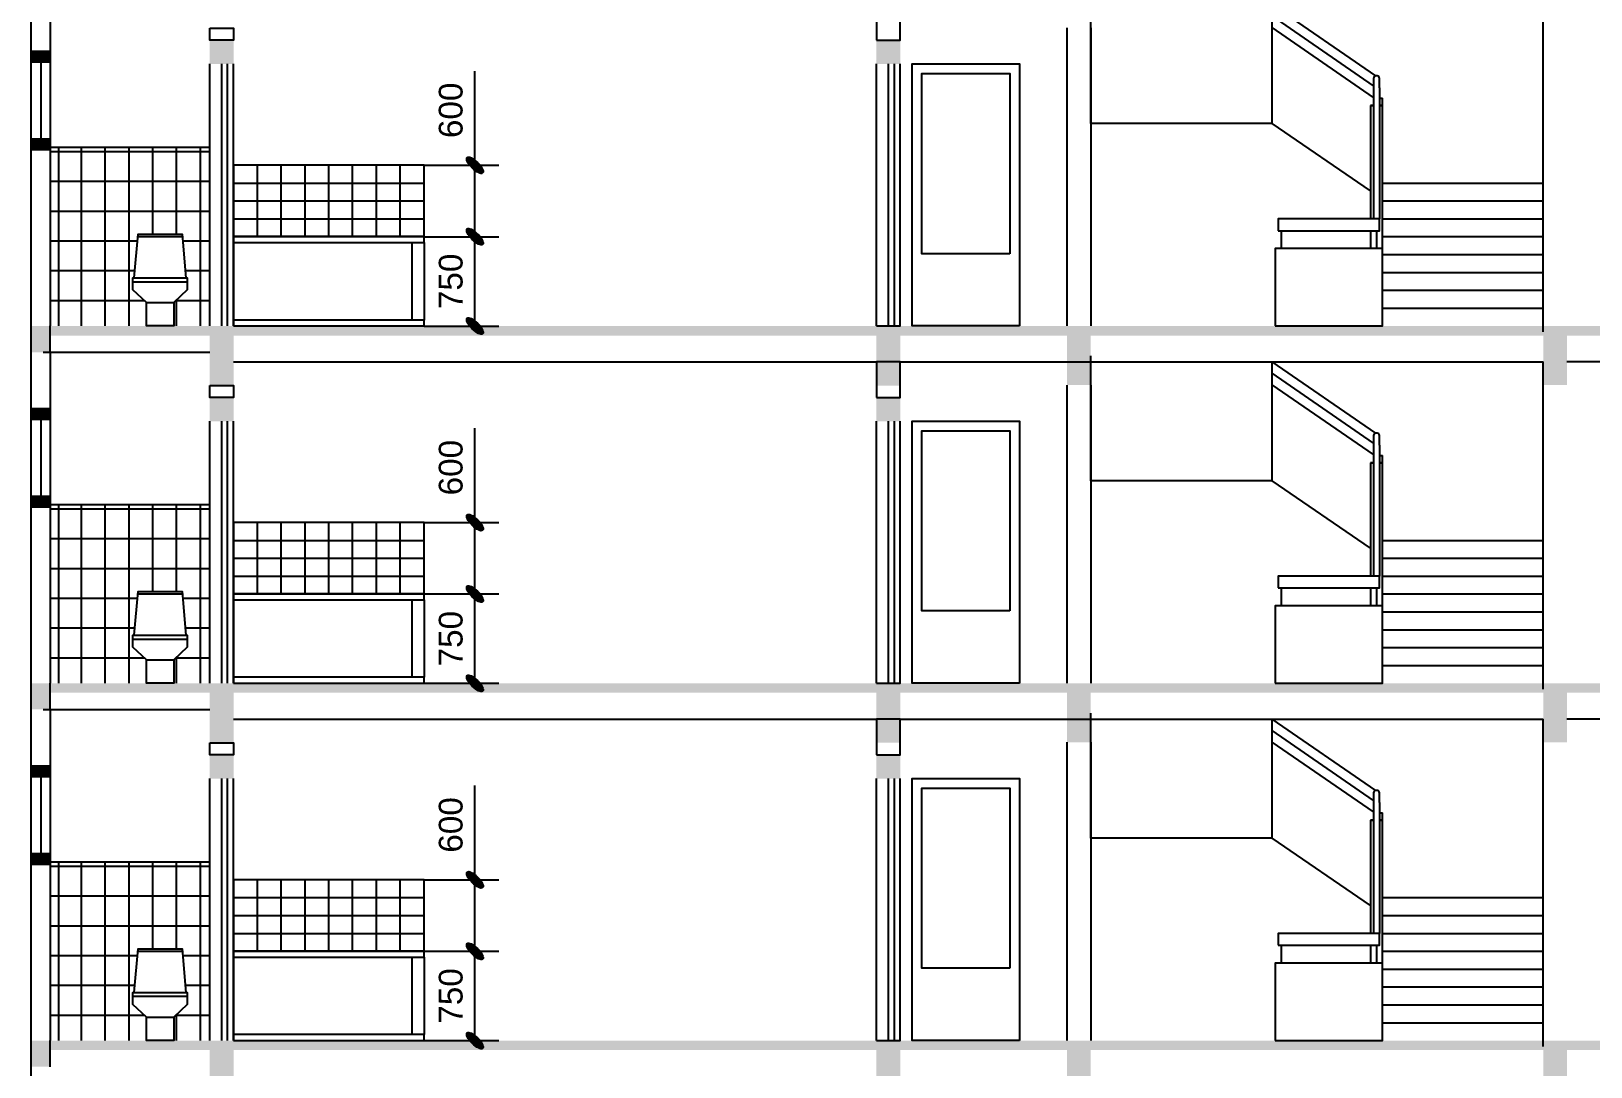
# Model space of a CAD drawing. Extents: x 5324 to 86020, y 1640 to 57560.
# Drawn here: x 35129 to 48229, y 28048 to 36743 of the extents above; entities that cross this region are included whole.
import ezdxf

# ---------------------------------------------------------------- set-up
doc = ezdxf.new("R2010")
doc.units = 0
doc.layers.get('0').update_dxf_attribs({"linetype": 'CONTINUOUS'})
doc.layers.get('DEFPOINTS').update_dxf_attribs({"linetype": 'CONTINUOUS'})
for name, color, linetype in [('BAO', 3, 'CONTINUOUS'), ('CUA', 4, 'CONTINUOUS'), ('DIM', 6, 'CONTINUOUS'), ('HATCH', 6, 'CONTINUOUS'), ('MAT_CAT', 5, 'CONTINUOUS'), ('mc1', 7, 'CONTINUOUS'), ('NET', 5, 'CONTINUOUS'), ('OPMEN', 6, 'CONTINUOUS'), ('TBI', 3, 'CONTINUOUS'), ('TUONG', 35, 'CONTINUOUS')]:
    doc.layers.add(name, color=color, linetype=linetype)
doc.styles.add('VNI-HELVE', font='VHELVEN.TTF')
doc.dimstyles.new('DIM100S', dxfattribs={"dimtxt": 200, "dimasz": 130, "dimexe": 200, "dimexo": 0, "dimgap": 100, "dimtad": 1, "dimdec": 0, "dimrnd": 50, "dimzin": 0, "dimdsep": 46, "dimtxsty": 'VNI-HELVE', "dimblk1": 'ARCHTICK', "dimblk2": 'ARCHTICK', "dimsah": 1, "dimcen": 0, "dimclrd": 6, "dimclre": 6, "dimclrt": 6, "dimadec": 0, "dimazin": 0, "dimtfac": 1, "dimtdec": 0, "dimtofl": 0, "dimtmove": 0, "dimatfit": 3, "dimfxl": 0, "dimtolj": 1, "dimtzin": 0, "dimarcsym": 0})

# ---------------------------------------------------------------- blocks, each defined once
blk = doc.blocks.new('_ArchTick')
h = blk.add_hatch(color=256)
edge = h.paths.add_edge_path()
edge.add_ellipse((0, 0), major_axis=(0.5, 0.5), ratio=0.348148, start_angle=0, end_angle=360)
blk.add_ellipse((0, 0), major_axis=(0.5, 0.5), ratio=0.348148)
blk = doc.blocks.new('*D117')
at = {"color": 6, "linetype": 'ByBlock'}
for p, q in [((38856, 29618), (38856, 30409)), ((38429, 29618), (39056, 29618)), ((38856, 29018), (38856, 29618)), ((38429, 29018), (39056, 29018))]:
    blk.add_line(p, q, dxfattribs=at)
at = {"layer": 'DEFPOINTS', "color": 0, "linetype": 'ByBlock'}
for p in [(38429, 29618), (38856, 29618), (38429, 29018)]:
    blk.add_point(p, dxfattribs=at)
at = {"color": 6, "linetype": 'ByBlock', "xscale": 130, "yscale": 130, "zscale": 130}
for p, rotation in [((38856, 29618), 90), ((38856, 29018), 270)]:
    blk.add_blockref('_ArchTick', p, dxfattribs=dict(at, rotation=rotation))
at = {"color": 6, "linetype": 'ByBlock', "insert": (38654, 30079), "char_height": 200, "attachment_point": 5, "rotation": 90, "style": 'VNI-HELVE'}
blk.add_mtext('\\A1;600', dxfattribs=at)
blk = doc.blocks.new('*D118')
at = {"color": 6, "linetype": 'ByBlock'}
for p, q in [((38429, 29018), (39056, 29018)), ((38856, 28268), (38856, 29018)), ((38429, 28268), (39056, 28268))]:
    blk.add_line(p, q, dxfattribs=at)
at = {"layer": 'DEFPOINTS', "color": 0, "linetype": 'ByBlock'}
for p in [(38429, 29018), (38856, 29018), (38429, 28268)]:
    blk.add_point(p, dxfattribs=at)
at = {"color": 6, "linetype": 'ByBlock', "xscale": 130, "yscale": 130, "zscale": 130}
for p, rotation in [((38856, 29018), 90), ((38856, 28268), 270)]:
    blk.add_blockref('_ArchTick', p, dxfattribs=dict(at, rotation=rotation))
at = {"color": 6, "linetype": 'ByBlock', "insert": (38654, 28643), "char_height": 200, "attachment_point": 5, "rotation": 90, "style": 'VNI-HELVE'}
blk.add_mtext('\\A1;750', dxfattribs=at)
blk = doc.blocks.new('*D119')
at = {"color": 6, "linetype": 'ByBlock'}
for p, q in [((38856, 32618), (38856, 33409)), ((38429, 32618), (39056, 32618)), ((38856, 32018), (38856, 32618)), ((38429, 32018), (39056, 32018))]:
    blk.add_line(p, q, dxfattribs=at)
at = {"layer": 'DEFPOINTS', "color": 0, "linetype": 'ByBlock'}
for p in [(38429, 32618), (38856, 32618), (38429, 32018)]:
    blk.add_point(p, dxfattribs=at)
at = {"color": 6, "linetype": 'ByBlock', "xscale": 130, "yscale": 130, "zscale": 130}
for p, rotation in [((38856, 32618), 90), ((38856, 32018), 270)]:
    blk.add_blockref('_ArchTick', p, dxfattribs=dict(at, rotation=rotation))
at = {"color": 6, "linetype": 'ByBlock', "insert": (38654, 33079), "char_height": 200, "attachment_point": 5, "rotation": 90, "style": 'VNI-HELVE'}
blk.add_mtext('\\A1;600', dxfattribs=at)
blk = doc.blocks.new('*D120')
at = {"color": 6, "linetype": 'ByBlock'}
for p, q in [((38429, 32018), (39056, 32018)), ((38856, 31268), (38856, 32018)), ((38429, 31268), (39056, 31268))]:
    blk.add_line(p, q, dxfattribs=at)
at = {"layer": 'DEFPOINTS', "color": 0, "linetype": 'ByBlock'}
for p in [(38429, 32018), (38856, 32018), (38429, 31268)]:
    blk.add_point(p, dxfattribs=at)
at = {"color": 6, "linetype": 'ByBlock', "xscale": 130, "yscale": 130, "zscale": 130}
for p, rotation in [((38856, 32018), 90), ((38856, 31268), 270)]:
    blk.add_blockref('_ArchTick', p, dxfattribs=dict(at, rotation=rotation))
at = {"color": 6, "linetype": 'ByBlock', "insert": (38654, 31643), "char_height": 200, "attachment_point": 5, "rotation": 90, "style": 'VNI-HELVE'}
blk.add_mtext('\\A1;750', dxfattribs=at)
blk = doc.blocks.new('*D121')
at = {"color": 6, "linetype": 'ByBlock'}
for p, q in [((38856, 35618), (38856, 36409)), ((38429, 35618), (39056, 35618)), ((38856, 35018), (38856, 35618)), ((38429, 35018), (39056, 35018))]:
    blk.add_line(p, q, dxfattribs=at)
at = {"layer": 'DEFPOINTS', "color": 0, "linetype": 'ByBlock'}
for p in [(38429, 35618), (38856, 35618), (38429, 35018)]:
    blk.add_point(p, dxfattribs=at)
at = {"color": 6, "linetype": 'ByBlock', "xscale": 130, "yscale": 130, "zscale": 130}
for p, rotation in [((38856, 35618), 90), ((38856, 35018), 270)]:
    blk.add_blockref('_ArchTick', p, dxfattribs=dict(at, rotation=rotation))
at = {"color": 6, "linetype": 'ByBlock', "insert": (38654, 36079), "char_height": 200, "attachment_point": 5, "rotation": 90, "style": 'VNI-HELVE'}
blk.add_mtext('\\A1;600', dxfattribs=at)
blk = doc.blocks.new('*D122')
at = {"color": 6, "linetype": 'ByBlock'}
for p, q in [((38429, 35018), (39056, 35018)), ((38856, 34268), (38856, 35018)), ((38429, 34268), (39056, 34268))]:
    blk.add_line(p, q, dxfattribs=at)
at = {"layer": 'DEFPOINTS', "color": 0, "linetype": 'ByBlock'}
for p in [(38429, 35018), (38856, 35018), (38429, 34268)]:
    blk.add_point(p, dxfattribs=at)
at = {"color": 6, "linetype": 'ByBlock', "xscale": 130, "yscale": 130, "zscale": 130}
for p, rotation in [((38856, 35018), 90), ((38856, 34268), 270)]:
    blk.add_blockref('_ArchTick', p, dxfattribs=dict(at, rotation=rotation))
at = {"color": 6, "linetype": 'ByBlock', "insert": (38654, 34643), "char_height": 200, "attachment_point": 5, "rotation": 90, "style": 'VNI-HELVE'}
blk.add_mtext('\\A1;750', dxfattribs=at)

msp = doc.modelspace()

# ---------------------------------------------------------------- hatches: boundary and pattern name
at = {"layer": 'OPMEN'}
h = msp.add_hatch(dxfattribs=at)
h.set_pattern_fill('_USER', color=256, scale=200, angle=90, style=0, pattern_type=0)
h.set_pattern_definition([(90, (38429.19, 35018.44), (-200, 1e-14), [])])
h.paths.add_polyline_path([(36829.2, 35018.4), (38429.2, 35018.4), (38429.2, 35618.4), (36829.2, 35618.4)])
h = msp.add_hatch(dxfattribs=at)
h.set_pattern_fill('_USER', color=256, scale=150, style=0, pattern_type=0)
h.set_pattern_definition([(0, (38429.19, 35018.44), (0, 150), [])])
h.paths.add_polyline_path([(36829.2, 35018.4), (38429.2, 35018.4), (38429.2, 35618.4), (36829.2, 35618.4)])
h = msp.add_hatch(dxfattribs=at)
h.set_pattern_fill('_USER', color=256, scale=200, angle=90, style=0, pattern_type=0)
h.set_pattern_definition([(90, (38429.19, 32018.44), (-200, 1e-14), [])])
h.paths.add_polyline_path([(36829.2, 32018.4), (38429.2, 32018.4), (38429.2, 32618.4), (36829.2, 32618.4)])
h = msp.add_hatch(dxfattribs=at)
h.set_pattern_fill('_USER', color=256, scale=150, style=0, pattern_type=0)
h.set_pattern_definition([(0, (38429.19, 32018.44), (0, 150), [])])
h.paths.add_polyline_path([(36829.2, 32018.4), (38429.2, 32018.4), (38429.2, 32618.4), (36829.2, 32618.4)])
h = msp.add_hatch(dxfattribs=at)
h.set_pattern_fill('_USER', color=256, scale=200, angle=90, style=0, pattern_type=0)
h.set_pattern_definition([(90, (38429.19, 29018.44), (-200, 1e-14), [])])
h.paths.add_polyline_path([(36829.2, 29018.4), (38429.2, 29018.4), (38429.2, 29618.4), (36829.2, 29618.4)])
h = msp.add_hatch(dxfattribs=at)
h.set_pattern_fill('_USER', color=256, scale=150, style=0, pattern_type=0)
h.set_pattern_definition([(0, (38429.19, 29018.44), (0, 150), [])])
h.paths.add_polyline_path([(36829.2, 29018.4), (38429.2, 29018.4), (38429.2, 29618.4), (36829.2, 29618.4)])

# ---------------------------------------------------------------- linework, layer by layer
at = {"layer": 'BAO', "color": 3, "linetype": 'Continuous'}
for points in [[(35288.3, 37048.2), (35288.3, 34268.4)], [(43829.2, 36772.8), (43829.2, 34268.4)], [(44029.2, 36772.8), (44029.2, 34268.4)], [(35288.3, 34048.2), (35288.3, 34268.4)], [(35229.2, 34048.2), (36629.2, 34048.2)], [(35288.3, 34048.2), (35288.3, 31268.4)], [(43829.2, 33772.8), (43829.2, 31268.4)], [(44029.2, 33772.8), (44029.2, 31268.4)], [(35288.3, 31048.2), (35288.3, 31268.4)], [(35229.2, 31048.2), (36629.2, 31048.2)], [(35288.3, 31048.2), (35288.3, 28268.4)], [(43829.2, 30772.8), (43829.2, 28268.4)], [(44029.2, 30772.8), (44029.2, 28268.4)], [(35288.3, 28048.2), (35288.3, 28268.4)]]:
    msp.add_lwpolyline(points, dxfattribs=at)
for points in [[(36629.2, 36768.4), (36829.2, 36768.4), (36829.2, 36668.4), (36629.2, 36668.4)], [(36629.2, 33768.4), (36829.2, 33768.4), (36829.2, 33668.4), (36629.2, 33668.4)], [(36629.2, 30768.4), (36829.2, 30768.4), (36829.2, 30668.4), (36629.2, 30668.4)]]:
    msp.add_lwpolyline(points, close=True, dxfattribs=at)
at = {"layer": 'CUA', "color": 4, "linetype": 'ByBlock'}
for p, q in [((44029.2, 35968.4), (44029.2, 37018.4)), ((44029.2, 35968.4), (44029.2, 37018.4)), ((45551.9, 35968.4), (45551.9, 36968.4)), ((46404.2, 36268.4), (46404.2, 35168.4)), ((46454.2, 36268.4), (46454.2, 35168.4)), ((46454.2, 36181.2), (46479.2, 36181.2)), ((46479.2, 34918.4), (46479.2, 36181.2)), ((46379.2, 36118.4), (46379.2, 35168.4)), ((46404.2, 36118.4), (46379.2, 36118.4)), ((46379.2, 36118.4), (46404.2, 36118.4)), ((46479.2, 36118.4), (46454.2, 36118.4)), ((46454.2, 36118.4), (46479.2, 36118.4)), ((45551.9, 35968.4), (44029.2, 35968.4)), ((45479.2, 35968.4), (44029.2, 35968.4)), ((46479.2, 35468.4), (47829.2, 35468.4)), ((46479.2, 35318.4), (47829.2, 35318.4)), ((46479.2, 35168.4), (47829.2, 35168.4)), ((45629.2, 35068.4), (45629.2, 34918.4)), ((46379.2, 35068.4), (46379.2, 34918.4)), ((46429.2, 35068.4), (46429.2, 34918.4)), ((46479.2, 35018.4), (47829.2, 35018.4)), ((46479.2, 34868.4), (47829.2, 34868.4)), ((46479.2, 34718.4), (47829.2, 34718.4)), ((46479.2, 34568.4), (47829.2, 34568.4)), ((46479.2, 34418.4), (47829.2, 34418.4)), ((44029.2, 32968.4), (44029.2, 34018.4)), ((44029.2, 32968.4), (44029.2, 34018.4)), ((45551.9, 32968.4), (45551.9, 33968.4)), ((46404.2, 33268.4), (46404.2, 32168.4)), ((46454.2, 33268.4), (46454.2, 32168.4)), ((46454.2, 33181.2), (46479.2, 33181.2)), ((46479.2, 31918.4), (46479.2, 33181.2)), ((46379.2, 33118.4), (46379.2, 32168.4)), ((46404.2, 33118.4), (46379.2, 33118.4)), ((46379.2, 33118.4), (46404.2, 33118.4)), ((46479.2, 33118.4), (46454.2, 33118.4)), ((46454.2, 33118.4), (46479.2, 33118.4)), ((45551.9, 32968.4), (44029.2, 32968.4)), ((45479.2, 32968.4), (44029.2, 32968.4)), ((46479.2, 32468.4), (47829.2, 32468.4)), ((46479.2, 32318.4), (47829.2, 32318.4)), ((46479.2, 32168.4), (47829.2, 32168.4)), ((45629.2, 32068.4), (45629.2, 31918.4)), ((46379.2, 32068.4), (46379.2, 31918.4)), ((46429.2, 32068.4), (46429.2, 31918.4)), ((46479.2, 32018.4), (47829.2, 32018.4)), ((46479.2, 31868.4), (47829.2, 31868.4)), ((46479.2, 31718.4), (47829.2, 31718.4)), ((46479.2, 31568.4), (47829.2, 31568.4)), ((46479.2, 31418.4), (47829.2, 31418.4)), ((44029.2, 29968.4), (44029.2, 31018.4)), ((44029.2, 29968.4), (44029.2, 30968.4)), ((45551.9, 29968.4), (45551.9, 30968.4)), ((46404.2, 30268.4), (46404.2, 29168.4)), ((46454.2, 30268.4), (46454.2, 29168.4)), ((46454.2, 30181.2), (46479.2, 30181.2)), ((46479.2, 28918.4), (46479.2, 30181.2)), ((46379.2, 30118.4), (46379.2, 29168.4)), ((46404.2, 30118.4), (46379.2, 30118.4)), ((46379.2, 30118.4), (46404.2, 30118.4)), ((46479.2, 30118.4), (46454.2, 30118.4)), ((46454.2, 30118.4), (46479.2, 30118.4)), ((45551.9, 29968.4), (44029.2, 29968.4)), ((45479.2, 29968.4), (44029.2, 29968.4)), ((46479.2, 29468.4), (47829.2, 29468.4)), ((46479.2, 29318.4), (47829.2, 29318.4)), ((46479.2, 29168.4), (47829.2, 29168.4)), ((45629.2, 29068.4), (45629.2, 28918.4)), ((46379.2, 29068.4), (46379.2, 28918.4)), ((46429.2, 29068.4), (46429.2, 28918.4)), ((46479.2, 29018.4), (47829.2, 29018.4)), ((46479.2, 28868.4), (47829.2, 28868.4)), ((46479.2, 28718.4), (47829.2, 28718.4)), ((46479.2, 28568.4), (47829.2, 28568.4)), ((46479.2, 28418.4), (47829.2, 28418.4))]:
    msp.add_line(p, q, dxfattribs=at)
at = {"layer": 'CUA', "color": 4}
for p, q in [((46424.2, 36368.4), (45551.9, 36968.4)), ((46404.2, 36285.1), (45551.9, 36871.3)), ((46404.2, 36188), (45551.9, 36774.2)), ((46379.2, 35403.4), (45551.9, 35968.4)), ((46424.2, 33368.4), (45551.9, 33968.4)), ((46404.2, 33285.1), (45551.9, 33871.3)), ((46404.2, 33188), (45551.9, 33774.2)), ((46379.2, 32403.4), (45551.9, 32968.4)), ((46424.2, 30368.4), (45551.9, 30968.4)), ((46404.2, 30285.1), (45551.9, 30871.3)), ((46404.2, 30188), (45551.9, 30774.2)), ((46379.2, 29403.4), (45551.9, 29968.4))]:
    msp.add_line(p, q, dxfattribs=at)
at = {"layer": 'CUA', "color": 4, "linetype": 'Continuous'}
for points in [[(35208.8, 36483.5), (35208.8, 35839.8)], [(35208.8, 33483.5), (35208.8, 32839.8)], [(35208.8, 30483.5), (35208.8, 29839.8)]]:
    msp.add_lwpolyline(points, dxfattribs=at)
at = {"layer": 'CUA', "color": 3, "linetype": 'Continuous'}
for points in [[(43429.2, 34268.4), (42529.2, 34268.4), (42529.2, 36468.4), (43429.2, 36468.4)], [(43429.2, 31268.4), (42529.2, 31268.4), (42529.2, 33468.4), (43429.2, 33468.4)], [(43429.2, 28268.4), (42529.2, 28268.4), (42529.2, 30468.4), (43429.2, 30468.4)]]:
    msp.add_lwpolyline(points, close=True, dxfattribs=at)
at = {"layer": 'CUA', "color": 4, "linetype": 'ByBlock'}
for points in [[(46454.2, 36268.4), (46454.2, 36348.4, 0.4142136), (46434.2, 36368.4), (46424.2, 36368.4, 0.4142136), (46404.2, 36348.4), (46404.2, 36268.4)], [(46454.2, 33268.4), (46454.2, 33348.4, 0.4142136), (46434.2, 33368.4), (46424.2, 33368.4, 0.4142136), (46404.2, 33348.4), (46404.2, 33268.4)], [(46454.2, 30268.4), (46454.2, 30348.4, 0.4142136), (46434.2, 30368.4), (46424.2, 30368.4, 0.4142136), (46404.2, 30348.4), (46404.2, 30268.4)]]:
    msp.add_lwpolyline(points, format="xyb", dxfattribs=at)
for points in [[(45604.2, 35068.4), (46454.2, 35068.4), (46454.2, 35168.4), (45604.2, 35168.4)], [(45579.2, 34268.4), (46479.2, 34268.4), (46479.2, 34918.4), (45579.2, 34918.4)], [(45604.2, 32068.4), (46454.2, 32068.4), (46454.2, 32168.4), (45604.2, 32168.4)], [(45579.2, 31268.4), (46479.2, 31268.4), (46479.2, 31918.4), (45579.2, 31918.4)], [(45604.2, 29068.4), (46454.2, 29068.4), (46454.2, 29168.4), (45604.2, 29168.4)], [(45579.2, 28268.4), (46479.2, 28268.4), (46479.2, 28918.4), (45579.2, 28918.4)]]:
    msp.add_lwpolyline(points, close=True, dxfattribs=at)
at = {"layer": 'DIM', "color": 4, "linetype": 'ByBlock'}
for points in [[(38429.2, 34318.4), (38329.2, 34318.4), (38329.2, 34968.4), (38429.2, 34968.4)], [(38429.2, 31318.4), (38329.2, 31318.4), (38329.2, 31968.4), (38429.2, 31968.4)], [(38429.2, 28318.4), (38329.2, 28318.4), (38329.2, 28968.4), (38429.2, 28968.4)]]:
    msp.add_lwpolyline(points, close=True, dxfattribs=at)
at = {"layer": 'HATCH', "color": 6}
for p, q in [((35288.3, 35768.4), (36629.2, 35768.4)), ((35360.4, 34268.4), (35360.4, 35768.4)), ((35551, 34268.4), (35551, 35768.4)), ((35751, 34268.4), (35751, 35768.4)), ((35951, 34268.4), (35951, 35768.4)), ((36151, 35039.4), (36151, 35768.4)), ((36351, 35039.4), (36351, 35768.4)), ((36551, 34268.4), (36551, 35768.4)), ((35288.3, 35732.9), (36629.2, 35732.9)), ((35288.3, 35482.9), (36629.2, 35482.9)), ((35288.3, 35232.9), (36629.2, 35232.9)), ((35288.3, 34982.9), (36021.6, 34982.9)), ((36401.5, 34982.9), (36629.2, 34982.9)), ((35551, 34268.4), (35551, 34936)), ((35288.3, 34732.9), (35999.7, 34732.9)), ((36423.4, 34732.9), (36629.2, 34732.9)), ((35288.3, 34482.9), (36076.9, 34482.9)), ((36346.2, 34482.9), (36629.2, 34482.9)), ((36351, 34268.4), (36351, 34487.5)), ((35288.3, 32768.4), (36629.2, 32768.4)), ((35360.4, 31268.4), (35360.4, 32768.4)), ((35551, 31268.4), (35551, 32768.4)), ((35751, 31268.4), (35751, 32768.4)), ((35951, 31268.4), (35951, 32768.4)), ((36151, 32039.4), (36151, 32768.4)), ((36351, 32039.4), (36351, 32768.4)), ((36551, 31268.4), (36551, 32768.4)), ((35288.3, 32732.9), (36629.2, 32732.9)), ((35288.3, 32482.9), (36629.2, 32482.9)), ((35288.3, 32232.9), (36629.2, 32232.9)), ((35288.3, 31982.9), (36021.6, 31982.9)), ((36401.5, 31982.9), (36629.2, 31982.9)), ((35551, 31268.4), (35551, 31936)), ((35288.3, 31732.9), (35999.7, 31732.9)), ((36423.4, 31732.9), (36629.2, 31732.9)), ((35288.3, 31482.9), (36076.9, 31482.9)), ((36346.2, 31482.9), (36629.2, 31482.9)), ((36351, 31268.4), (36351, 31487.5)), ((35288.3, 29768.4), (36629.2, 29768.4)), ((35360.4, 28268.4), (35360.4, 29768.4)), ((35551, 28268.4), (35551, 29768.4)), ((35751, 28268.4), (35751, 29768.4)), ((35951, 28268.4), (35951, 29768.4)), ((36151, 29039.4), (36151, 29768.4)), ((36351, 29039.4), (36351, 29768.4)), ((36551, 28268.4), (36551, 29768.4)), ((35288.3, 29732.9), (36629.2, 29732.9)), ((35288.3, 29482.9), (36629.2, 29482.9)), ((35288.3, 29232.9), (36629.2, 29232.9)), ((35288.3, 28982.9), (36021.6, 28982.9)), ((36401.5, 28982.9), (36629.2, 28982.9)), ((35551, 28268.4), (35551, 28936)), ((35288.3, 28732.9), (35999.7, 28732.9)), ((36423.4, 28732.9), (36629.2, 28732.9)), ((35288.3, 28482.9), (36076.9, 28482.9)), ((36346.2, 28482.9), (36629.2, 28482.9)), ((36351, 28268.4), (36351, 28487.5))]:
    msp.add_line(p, q, dxfattribs=at)
at = {"layer": 'MAT_CAT', "color": 6}
for p, q in [((36829.2, 34968.4), (36829.2, 34318.4)), ((36829.2, 34968.4), (36829.2, 34318.4)), ((38429.2, 34968.4), (38429.2, 34318.4)), ((36829.2, 31968.4), (36829.2, 31318.4)), ((36829.2, 31968.4), (36829.2, 31318.4)), ((38429.2, 31968.4), (38429.2, 31318.4)), ((36829.2, 28968.4), (36829.2, 28318.4)), ((36829.2, 28968.4), (36829.2, 28318.4)), ((38429.2, 28968.4), (38429.2, 28318.4))]:
    msp.add_line(p, q, dxfattribs=at)
at = {"layer": 'MAT_CAT', "color": 5, "linetype": 'Continuous'}
for points in [[(35129.2, 36576.1), (35288.3, 36576.1)], [(35288.3, 36483.5), (35129.2, 36483.5)], [(35129.2, 35839.8), (35288.3, 35839.8)], [(35288.3, 35747.3), (35129.2, 35747.3)], [(35288.3, 35747.3), (35129.2, 35747.3)], [(35129.2, 33576.1), (35288.3, 33576.1)], [(35288.3, 33483.5), (35129.2, 33483.5)], [(35129.2, 32839.8), (35288.3, 32839.8)], [(35288.3, 32747.3), (35129.2, 32747.3)], [(35288.3, 32747.3), (35129.2, 32747.3)], [(35129.2, 30576.1), (35288.3, 30576.1)], [(35288.3, 30483.5), (35129.2, 30483.5)], [(35129.2, 29839.8), (35288.3, 29839.8)], [(35288.3, 29747.3), (35129.2, 29747.3)], [(35288.3, 29747.3), (35129.2, 29747.3)]]:
    msp.add_lwpolyline(points, dxfattribs=at)
at = {"layer": 'MAT_CAT', "color": 4}
for points in [[(36829.2, 34968.4), (38429.2, 34968.4), (38429.2, 35018.4), (36829.2, 35018.4)], [(36829.2, 34268.4), (38429.2, 34268.4), (38429.2, 34318.4), (36829.2, 34318.4)], [(36829.2, 31968.4), (38429.2, 31968.4), (38429.2, 32018.4), (36829.2, 32018.4)], [(36829.2, 31268.4), (38429.2, 31268.4), (38429.2, 31318.4), (36829.2, 31318.4)], [(36829.2, 28968.4), (38429.2, 28968.4), (38429.2, 29018.4), (36829.2, 29018.4)], [(36829.2, 28268.4), (38429.2, 28268.4), (38429.2, 28318.4), (36829.2, 28318.4)]]:
    msp.add_lwpolyline(points, close=True, dxfattribs=at)
at = {"layer": 'MAT_CAT', "color": 5, "linetype": 'Continuous'}
for points in [[(35129.2, 36483.5), (35288.3, 36483.5), (35129.2, 36576.1), (35288.3, 36576.1)], [(35129.2, 35747.3), (35288.3, 35747.3), (35129.2, 35839.8), (35288.3, 35839.8)], [(43829.2, 33772.8), (44029.2, 33772.8), (43829.2, 34188.4), (44029.2, 34188.4)], [(47829.2, 33772.8), (48029.2, 33772.8), (47829.2, 34188.4), (48029.2, 34188.4)], [(35129.2, 33483.5), (35288.3, 33483.5), (35129.2, 33576.1), (35288.3, 33576.1)], [(35129.2, 32747.3), (35288.3, 32747.3), (35129.2, 32839.8), (35288.3, 32839.8)], [(43829.2, 30772.8), (44029.2, 30772.8), (43829.2, 31188.4), (44029.2, 31188.4)], [(47829.2, 30772.8), (48029.2, 30772.8), (47829.2, 31188.4), (48029.2, 31188.4)], [(35129.2, 30483.5), (35288.3, 30483.5), (35129.2, 30576.1), (35288.3, 30576.1)], [(35129.2, 29747.3), (35288.3, 29747.3), (35129.2, 29839.8), (35288.3, 29839.8)], [(43829.2, 27772.8), (44029.2, 27772.8), (43829.2, 28188.4), (44029.2, 28188.4)], [(47829.2, 27772.8), (48029.2, 27772.8), (47829.2, 28188.4), (48029.2, 28188.4)]]:
    msp.add_solid(points, dxfattribs=at)
at = {"layer": 'mc1', "color": 4, "linetype": 'ByBlock'}
for p, q in [((36729.2, 34268.4), (36729.2, 36468.4)), ((36779.2, 34268.4), (36779.2, 36468.4)), ((36829.2, 34268.4), (36829.2, 36468.4)), ((42329.2, 34268.4), (42329.2, 36468.4)), ((42379.2, 34268.4), (42379.2, 36468.4)), ((36729.2, 31268.4), (36729.2, 33468.4)), ((36779.2, 31268.4), (36779.2, 33468.4)), ((36829.2, 31268.4), (36829.2, 33468.4)), ((42329.2, 31268.4), (42329.2, 33468.4)), ((42379.2, 31268.4), (42379.2, 33468.4)), ((36729.2, 28268.4), (36729.2, 30468.4)), ((36779.2, 28268.4), (36779.2, 30468.4)), ((36829.2, 28268.4), (36829.2, 30468.4)), ((42329.2, 28268.4), (42329.2, 30468.4)), ((42379.2, 28268.4), (42379.2, 30468.4))]:
    msp.add_line(p, q, dxfattribs=at)
for points in [[(43349.2, 34875.4), (42609.2, 34875.4), (42609.2, 36388.4), (43349.2, 36388.4)], [(43349.2, 31875.4), (42609.2, 31875.4), (42609.2, 33388.4), (43349.2, 33388.4)], [(43349.2, 28875.4), (42609.2, 28875.4), (42609.2, 30388.4), (43349.2, 30388.4)]]:
    msp.add_lwpolyline(points, close=True, dxfattribs=at)
at = {"layer": 'mc1', "color": 5, "linetype": 'ByBlock'}
for points in [[(42229.2, 34268.4), (42229.2, 34268.4), (42429.2, 34268.4), (42429.2, 34268.4)], [(42229.2, 34268.4), (42229.2, 34268.4), (42429.2, 34268.4), (42429.2, 34268.4)], [(42229.2, 31268.4), (42229.2, 31268.4), (42429.2, 31268.4), (42429.2, 31268.4)], [(42229.2, 31268.4), (42229.2, 31268.4), (42429.2, 31268.4), (42429.2, 31268.4)], [(42229.2, 28268.4), (42229.2, 28268.4), (42429.2, 28268.4), (42429.2, 28268.4)], [(42229.2, 28268.4), (42229.2, 28268.4), (42429.2, 28268.4), (42429.2, 28268.4)]]:
    msp.add_lwpolyline(points, dxfattribs=at)
for points in [[(36629.2, 36668.4), (36829.2, 36668.4), (36629.2, 36468.4), (36829.2, 36468.4)], [(42229.2, 36668.4), (42429.2, 36668.4), (42229.2, 36468.4), (42429.2, 36468.4)], [(35229.2, 34188.4), (35229.2, 34268.4), (36629.2, 34188.4), (36629.2, 34268.4)], [(36629.2, 34268.4), (36829.2, 34268.4), (36629.2, 33768.4), (36829.2, 33768.4)], [(36629.2, 34268.4), (36829.2, 34268.4), (36629.2, 33768.4), (36829.2, 33768.4)], [(36829.2, 34268.4), (42229.2, 34268.4), (36829.2, 34188.4), (42229.2, 34188.4)], [(36829.2, 34268.4), (42229.2, 34268.4), (36829.2, 34188.4), (42229.2, 34188.4)], [(42229.2, 34268.4), (42429.2, 34268.4), (42229.2, 33968.4), (42429.2, 33968.4)], [(42229.2, 34268.4), (42429.2, 34268.4), (42229.2, 33968.4), (42429.2, 33968.4)], [(42229.2, 34268.4), (42429.2, 34268.4), (42229.2, 33768.4), (42429.2, 33768.4)], [(42229.2, 34268.4), (42429.2, 34268.4), (42229.2, 33768.4), (42429.2, 33768.4)], [(42429.2, 34188.4), (42429.2, 34268.4), (51429.2, 34188.4), (51429.2, 34268.4)], [(43829.2, 34218.4), (44029.2, 34218.4), (43829.2, 33968.4), (44029.2, 33968.4)], [(47829.2, 34218.4), (48029.2, 34218.4), (47829.2, 33968.4), (48029.2, 33968.4)], [(36629.2, 33668.4), (36829.2, 33668.4), (36629.2, 33468.4), (36829.2, 33468.4)], [(42229.2, 33668.4), (42429.2, 33668.4), (42229.2, 33468.4), (42429.2, 33468.4)], [(35229.2, 31188.4), (35229.2, 31268.4), (36629.2, 31188.4), (36629.2, 31268.4)], [(36629.2, 31268.4), (36829.2, 31268.4), (36629.2, 30768.4), (36829.2, 30768.4)], [(36629.2, 31268.4), (36829.2, 31268.4), (36629.2, 30768.4), (36829.2, 30768.4)], [(36829.2, 31268.4), (42229.2, 31268.4), (36829.2, 31188.4), (42229.2, 31188.4)], [(36829.2, 31268.4), (42229.2, 31268.4), (36829.2, 31188.4), (42229.2, 31188.4)], [(42229.2, 31268.4), (42429.2, 31268.4), (42229.2, 30968.4), (42429.2, 30968.4)], [(42229.2, 31268.4), (42429.2, 31268.4), (42229.2, 30968.4), (42429.2, 30968.4)], [(42229.2, 31268.4), (42429.2, 31268.4), (42229.2, 30768.4), (42429.2, 30768.4)], [(42229.2, 31268.4), (42429.2, 31268.4), (42229.2, 30768.4), (42429.2, 30768.4)], [(42429.2, 31188.4), (42429.2, 31268.4), (51429.2, 31188.4), (51429.2, 31268.4)], [(43829.2, 31218.4), (44029.2, 31218.4), (43829.2, 30968.4), (44029.2, 30968.4)], [(47829.2, 31218.4), (48029.2, 31218.4), (47829.2, 30968.4), (48029.2, 30968.4)], [(36629.2, 30668.4), (36829.2, 30668.4), (36629.2, 30468.4), (36829.2, 30468.4)], [(42229.2, 30668.4), (42429.2, 30668.4), (42229.2, 30468.4), (42429.2, 30468.4)], [(35229.2, 28188.4), (35229.2, 28268.4), (36629.2, 28188.4), (36629.2, 28268.4)], [(36629.2, 28268.4), (36829.2, 28268.4), (36629.2, 27768.4), (36829.2, 27768.4)], [(36629.2, 28268.4), (36829.2, 28268.4), (36629.2, 27768.4), (36829.2, 27768.4)], [(36829.2, 28268.4), (42229.2, 28268.4), (36829.2, 28188.4), (42229.2, 28188.4)], [(36829.2, 28268.4), (42229.2, 28268.4), (36829.2, 28188.4), (42229.2, 28188.4)], [(42229.2, 28268.4), (42429.2, 28268.4), (42229.2, 27768.4), (42429.2, 27768.4)], [(42229.2, 28268.4), (42429.2, 28268.4), (42229.2, 27768.4), (42429.2, 27768.4)], [(42229.2, 28268.4), (42429.2, 28268.4), (42229.2, 27968.4), (42429.2, 27968.4)], [(42229.2, 28268.4), (42429.2, 28268.4), (42229.2, 27968.4), (42429.2, 27968.4)], [(42429.2, 28188.4), (42429.2, 28268.4), (51429.2, 28188.4), (51429.2, 28268.4)], [(47829.2, 28218.4), (48029.2, 28218.4), (47829.2, 27968.4), (48029.2, 27968.4)]]:
    msp.add_solid(points, dxfattribs=at)
at = {"layer": 'NET', "color": 5, "linetype": 'Continuous'}
for points in [[(35129.2, 34048.2), (35288.3, 34048.2), (35129.2, 34268.4), (35288.3, 34268.4)], [(35129.2, 31048.2), (35288.3, 31048.2), (35129.2, 31268.4), (35288.3, 31268.4)], [(35129.2, 28048.2), (35288.3, 28048.2), (35129.2, 28268.4), (35288.3, 28268.4)]]:
    msp.add_solid(points, dxfattribs=at)
at = {"layer": 'OPMEN'}
for points in [[(36829.2, 35018.4), (38429.2, 35018.4), (38429.2, 35618.4), (36829.2, 35618.4)], [(36829.2, 32018.4), (38429.2, 32018.4), (38429.2, 32618.4), (36829.2, 32618.4)], [(36829.2, 29018.4), (38429.2, 29018.4), (38429.2, 29618.4), (36829.2, 29618.4)]]:
    msp.add_lwpolyline(points, close=True, dxfattribs=at)
at = {"layer": 'TBI', "color": 4}
for p, q in [((36024.7, 35018.5), (36398.4, 35018.5)), ((35982.5, 34671.4), (36440.5, 34671.4)), ((35982.5, 34640.1), (36440.5, 34640.1)), ((36096.5, 34464.3), (36326.5, 34464.3)), ((36024.7, 32018.5), (36398.4, 32018.5)), ((35982.5, 31671.4), (36440.5, 31671.4)), ((35982.5, 31640.1), (36440.5, 31640.1)), ((36096.5, 31464.3), (36326.5, 31464.3)), ((36024.7, 29018.5), (36398.4, 29018.5)), ((35982.5, 28671.4), (36440.5, 28671.4)), ((35982.5, 28640.1), (36440.5, 28640.1)), ((36096.5, 28464.3), (36326.5, 28464.3))]:
    msp.add_line(p, q, dxfattribs=at)
for points in [[(36211.5, 35039.4), (36396.5, 35039.4), (36428.8, 34671.4), (36440.5, 34671.4), (36440.5, 34640.1), (36440.5, 34572.1), (36326.5, 34464.3), (36326.5, 34268.4), (36211.5, 34268.4), (36096.5, 34268.4), (36096.5, 34464.3), (35982.5, 34572.1), (35982.5, 34640.1), (35982.5, 34671.4), (35994.3, 34671.4), (36026.5, 35039.4)], [(36211.5, 32039.4), (36396.5, 32039.4), (36428.8, 31671.4), (36440.5, 31671.4), (36440.5, 31640.1), (36440.5, 31572.1), (36326.5, 31464.3), (36326.5, 31268.4), (36211.5, 31268.4), (36096.5, 31268.4), (36096.5, 31464.3), (35982.5, 31572.1), (35982.5, 31640.1), (35982.5, 31671.4), (35994.3, 31671.4), (36026.5, 32039.4)], [(36211.5, 29039.4), (36396.5, 29039.4), (36428.8, 28671.4), (36440.5, 28671.4), (36440.5, 28640.1), (36440.5, 28572.1), (36326.5, 28464.3), (36326.5, 28268.4), (36211.5, 28268.4), (36096.5, 28268.4), (36096.5, 28464.3), (35982.5, 28572.1), (35982.5, 28640.1), (35982.5, 28671.4), (35994.3, 28671.4), (36026.5, 29039.4)]]:
    msp.add_lwpolyline(points, close=True, dxfattribs=at)
at = {"layer": 'TUONG', "color": 3, "linetype": 'ByBlock'}
for p, q in [((35129.2, 21968.4), (35129.2, 50318.4)), ((47829.2, 34218.4), (47829.2, 36968.4)), ((36629.2, 34268.4), (36629.2, 36468.4)), ((42229.2, 34268.4), (42229.2, 36468.4)), ((42429.2, 34268.4), (42429.2, 36468.4)), ((36829.2, 33968.4), (40618.6, 33968.4)), ((36829.2, 33968.4), (40618.6, 33968.4)), ((40429.2, 33968.4), (42229.2, 33968.4)), ((40429.2, 33968.4), (42229.2, 33968.4)), ((42429.2, 33968.4), (47829.2, 33968.4)), ((42429.2, 33968.4), (47829.2, 33968.4)), ((42429.2, 33968.4), (47829.2, 33968.4)), ((47829.2, 31218.4), (47829.2, 33968.4)), ((51429.2, 33968.4), (48029.2, 33968.4)), ((51429.2, 33968.4), (48029.2, 33968.4)), ((51429.2, 33968.4), (48029.2, 33968.4)), ((36629.2, 31268.4), (36629.2, 33468.4)), ((42229.2, 31268.4), (42229.2, 33468.4)), ((42429.2, 31268.4), (42429.2, 33468.4)), ((36829.2, 30968.4), (40618.6, 30968.4)), ((36829.2, 30968.4), (40618.6, 30968.4)), ((40429.2, 30968.4), (42229.2, 30968.4)), ((40429.2, 30968.4), (42229.2, 30968.4)), ((42429.2, 30968.4), (47829.2, 30968.4)), ((42429.2, 30968.4), (47829.2, 30968.4)), ((42429.2, 30968.4), (47829.2, 30968.4)), ((47829.2, 28218.4), (47829.2, 30968.4)), ((51429.2, 30968.4), (48029.2, 30968.4)), ((51429.2, 30968.4), (48029.2, 30968.4)), ((51429.2, 30968.4), (48029.2, 30968.4)), ((36629.2, 28268.4), (36629.2, 30468.4)), ((42229.2, 28268.4), (42229.2, 30468.4)), ((42429.2, 28268.4), (42429.2, 30468.4))]:
    msp.add_line(p, q, dxfattribs=at)
for points in [[(42229.2, 36668.4), (42429.2, 36668.4), (42429.2, 36968.4), (42229.2, 36968.4)], [(42229.2, 33668.4), (42429.2, 33668.4), (42429.2, 33968.4), (42229.2, 33968.4)], [(42229.2, 30668.4), (42429.2, 30668.4), (42429.2, 30968.4), (42229.2, 30968.4)]]:
    msp.add_lwpolyline(points, close=True, dxfattribs=at)

# ---------------------------------------------------------------- dimensions: what is measured, and where the dimension line sits
at = {"layer": 'OPMEN'}
for base, p1, p2, picture, middle in [((38856.4, 35618.4), (38429.2, 35018.4), (38429.2, 35618.4), '*D121', (38653.7, 36078.8)), ((38856.4, 35018.4), (38429.2, 34268.4), (38429.2, 35018.4), '*D122', (38653.7, 34643.4)), ((38856.4, 32618.4), (38429.2, 32018.4), (38429.2, 32618.4), '*D119', (38653.7, 33078.8)), ((38856.4, 32018.4), (38429.2, 31268.4), (38429.2, 32018.4), '*D120', (38653.7, 31643.4)), ((38856.4, 29618.4), (38429.2, 29018.4), (38429.2, 29618.4), '*D117', (38653.7, 30078.8)), ((38856.4, 29018.4), (38429.2, 28268.4), (38429.2, 29018.4), '*D118', (38653.7, 28643.4))]:
    dim = msp.add_linear_dim(base=base, p1=p1, p2=p2, angle=90, dimstyle='DIM100S', dxfattribs=at)
    dim.commit()
    dim.dimension.update_dxf_attribs({"geometry": picture, "text_midpoint": middle})

doc.saveas('drawing.dxf')
